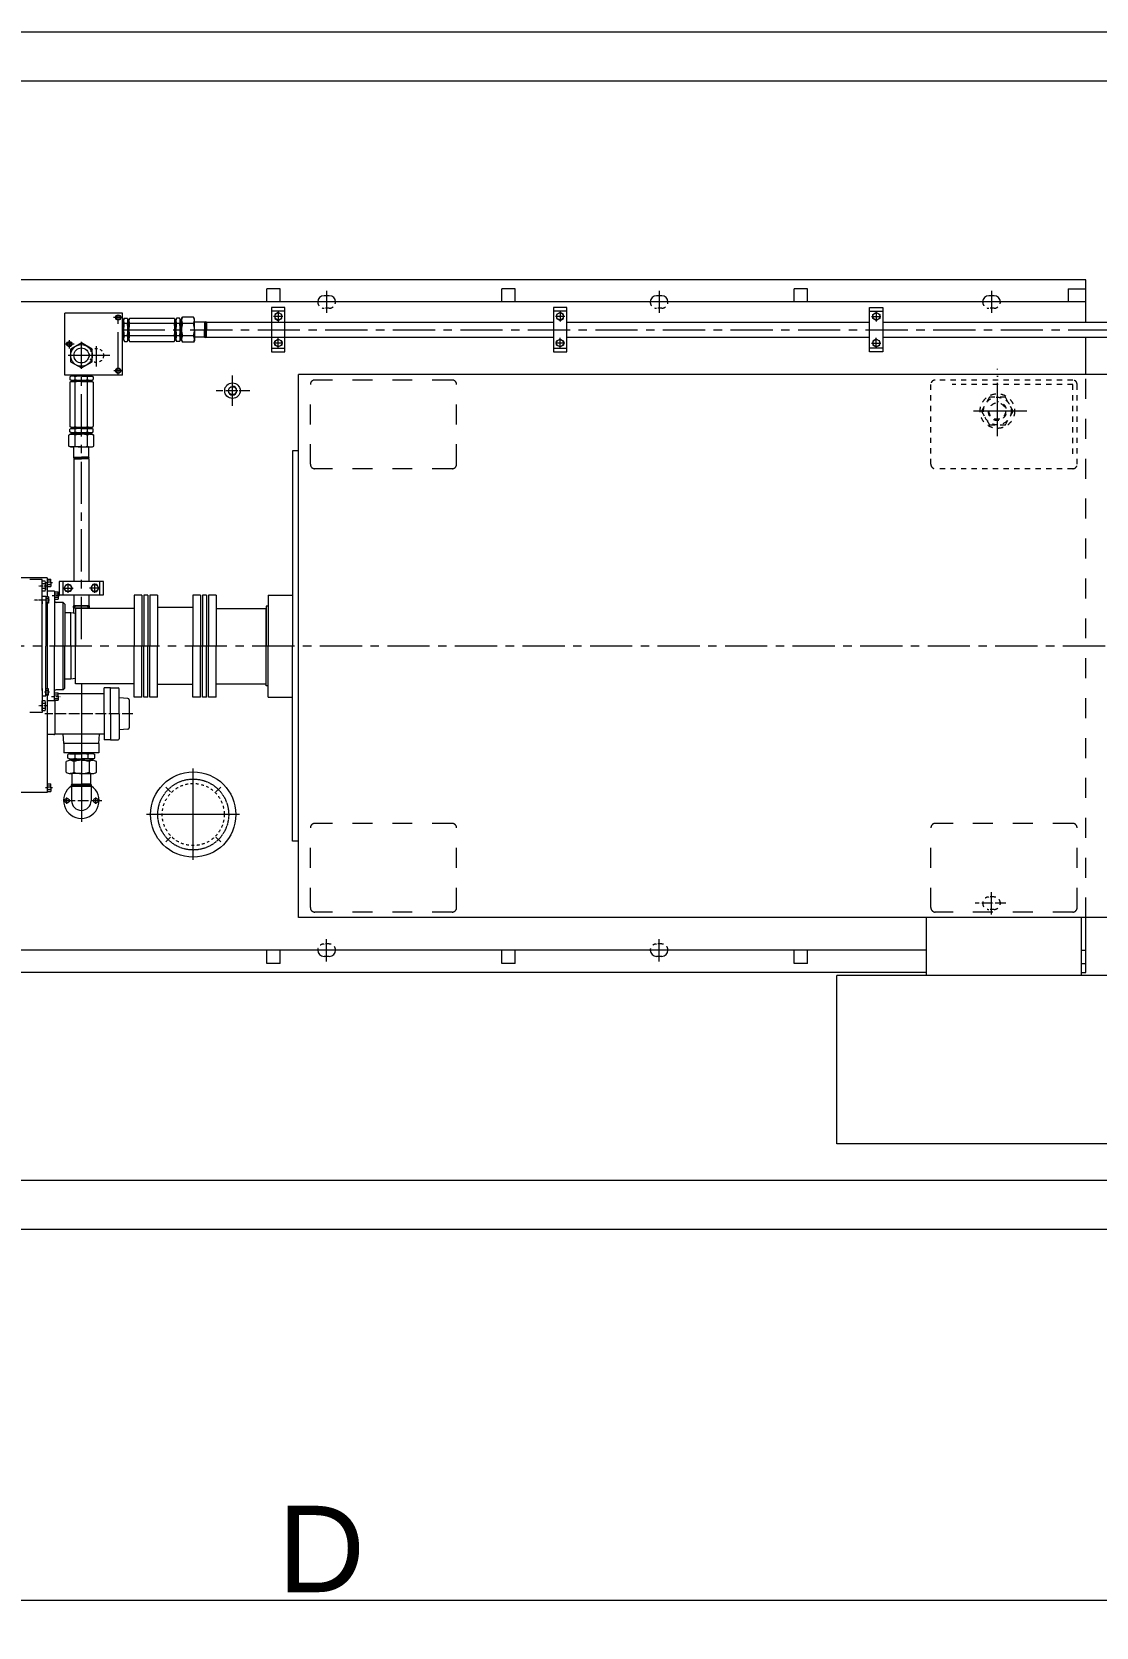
# Model space of a CAD drawing. Header units: inches. Extents: x 36 to 31738, y 79 to 24233.
# Drawn here: x 16312 to 18713, y 7094 to 10691 of the extents above; entities that cross this region are included whole.
import ezdxf

# ---------------------------------------------------------------- set-up
doc = ezdxf.new("R2010")
doc.units = ezdxf.units.IN
doc.header["$MEASUREMENT"] = 0
for name, pattern in [('ACAD_ISO04W100', [30, 24, -3, 0, -3]), ('CENTER', [50.8, 31.75, -6.35, 6.35, -6.35]), ('CHAIN', [0.7087, 0.4724, -0.0591, 0.1181, -0.0591]), ('EB_DASH', [6, 3, -3])]:
    doc.linetypes.add(name, pattern=pattern)
doc.layers.get('Defpoints').update_dxf_attribs({"lineweight": 5})
doc.layers.add('CAXA1', color=5, linetype='CENTER', lineweight=5)
doc.styles.add('Roman', font='arial.ttf')
doc.styles.get("Standard").update_dxf_attribs({"font": 'arial.ttf'})
doc.dimstyles.new('ISO-25', dxfattribs={"dimscale": 30, "dimtxt": 1.5, "dimasz": 1.5, "dimexe": 2, "dimexo": 2, "dimtad": 1, "dimtih": 1, "dimtoh": 1, "dimdec": 1, "dimlfac": 0.03937, "dimdsep": 46, "dimtxsty": 'Standard', "dimcen": 2.5, "dimclrd": 7, "dimclre": 7, "dimclrt": 7, "dimadec": 0, "dimazin": 0, "dimtfac": 1, "dimtdec": 1, "dimtmove": 0, "dimatfit": 3, "dimfxl": 1, "dimlwd": 5, "dimlwe": 5, "dimarcsym": 0})

# ---------------------------------------------------------------- blocks, each defined once
blk = doc.blocks.new('*D145')
at = {"color": 7, "linetype": 'Continuous', "lineweight": 5, "transparency": 16777216}
for p, q in [((14125, 7931.4), (14125, 7093.6)), ((19825, 7931.4), (19825, 7093.6)), ((19780, 7153.6), (14170, 7153.6))]:
    blk.add_line(p, q, dxfattribs=at)
at = {"color": 7, "transparency": 16777216}
for points in [[(14170, 7161.1), (14170, 7146.1), (14125, 7153.6)], [(19780, 7161.1), (19780, 7146.1), (19825, 7153.6)]]:
    blk.add_solid(points, dxfattribs=at)
at = {"layer": 'Defpoints', "color": 0, "transparency": 16777216}
for p in [(14125, 7991.4), (19825, 7991.4), (14125, 7153.6)]:
    blk.add_point(p, dxfattribs=at)
at = {"color": 7, "lineweight": 5, "transparency": 16777216, "insert": (16965.4, 7269.8), "char_height": 195, "attachment_point": 5, "style": 'Roman'}
blk.add_mtext('D', dxfattribs=at)

msp = doc.modelspace()

# ---------------------------------------------------------------- linework, layer by layer
at = {"color": 7, "lineweight": 5}
for p, q in [((14124.99, 10691.44), (19824.99, 10691.44)), ((14124.99, 10581.44), (19824.99, 10581.44)), ((18690.6, 10132.26), (15432.59, 10132.26)), ((16872.4, 10112.26), (16842.4, 10112.26)), ((16842.4, 10082.26), (16842.4, 10112.26)), ((16872.4, 10082.26), (16872.4, 10112.26)), ((17402.4, 10112.26), (17372.4, 10112.26)), ((17372.4, 10082.26), (17372.4, 10112.26)), ((17402.4, 10082.26), (17402.4, 10112.26)), ((18062.4, 10112.26), (18032.4, 10112.26)), ((18032.4, 10082.26), (18032.4, 10112.26)), ((18062.4, 10082.26), (18062.4, 10112.26)), ((18650.6, 10112.26), (18690.6, 10112.26)), ((18650.6, 10112.26), (18650.6, 10082.26)), ((18690.6, 10036.76), (18690.6, 10132.26)), ((18690.6, 10082.26), (15495.08, 10082.26)), ((16983.4, 10096.26), (16971.4, 10096.26)), ((17733.4, 10096.26), (17721.4, 10096.26)), ((18483.4, 10096.26), (18471.4, 10096.26)), ((16517.01, 10057.26), (16387.01, 10057.26)), ((16387.01, 9917.26), (16387.01, 10057.26)), ((16517.01, 9917.26), (16517.01, 10057.26)), ((16517.01, 10040.75), (16519.01, 10040.75)), ((16519.01, 10042.76), (16520.91, 10046.06)), ((16519.01, 10019.75), (16519.01, 10042.76)), ((16520.91, 10046.06), (16527.1, 10046.06)), ((16529.01, 10042.76), (16527.1, 10046.06)), ((16528.98, 10040.75), (16531.01, 10040.75)), ((16529.01, 10019.75), (16529.01, 10042.76)), ((16529.01, 10039.26), (16529.01, 10042.76)), ((16529.01, 10042.76), (16529.01, 10019.76)), ((16529.01, 10019.75), (16529.01, 10042.76)), ((16531.01, 10042.76), (16532.91, 10046.06)), ((16531.01, 10019.76), (16531.01, 10042.76)), ((16531.01, 10042.76), (16531.01, 10036.26)), ((16531.01, 10019.75), (16531.01, 10042.76)), ((16532.91, 10046.06), (16633.13, 10046.06)), ((16635.03, 10042.76), (16633.13, 10046.06)), ((16635.03, 10019.75), (16635.03, 10042.76)), ((16635.03, 10042.76), (16635.03, 10019.76)), ((16635.03, 10039.26), (16635.03, 10042.76)), ((16635.03, 10040.75), (16637.06, 10040.75)), ((16635.03, 10019.75), (16635.03, 10040.75)), ((16637.03, 10042.76), (16638.94, 10046.06)), ((16637.03, 10042.76), (16637.03, 10036.26)), ((16637.03, 10019.76), (16637.03, 10042.76)), ((16645.13, 10046.06), (16638.94, 10046.06)), ((16647.03, 10042.76), (16645.13, 10046.06)), ((16647.03, 10019.75), (16647.03, 10042.76)), ((16647.03, 10039.26), (16647.03, 10042.76)), ((16647.03, 10042.76), (16647.03, 10019.76)), ((16650.03, 10039.26), (16647.03, 10039.26)), ((16650.03, 10044.26), (16652.22, 10048.06)), ((16650.03, 10039.26), (16650.03, 10044.26)), ((16650.03, 10044.26), (16650.03, 10019.76)), ((16676.84, 10048.06), (16652.22, 10048.06)), ((16679.03, 10044.26), (16676.84, 10048.06)), ((16679.03, 10019.76), (16679.03, 10044.26)), ((16883.16, 10069.76), (16853.16, 10069.76)), ((16853.16, 10069.76), (16853.16, 9969.76)), ((16883.16, 10061.76), (16853.16, 10061.76)), ((16883.16, 9969.76), (16883.16, 10069.76)), ((17518.98, 10069.76), (17488.98, 10069.76)), ((17488.98, 10069.76), (17488.98, 9969.76)), ((17518.98, 10061.76), (17488.98, 10061.76)), ((17518.98, 9969.76), (17518.98, 10069.76)), ((18202.4, 9969.76), (18202.4, 10069.76)), ((18202.4, 10069.76), (18232.4, 10069.76)), ((18202.4, 10061.76), (18232.4, 10061.76)), ((18232.4, 10069.76), (18232.4, 9969.76)), ((16519.01, 10019.77), (16519.01, 9996.76)), ((16527.1, 10033.91), (16520.91, 10033.91)), ((16527.1, 10005.61), (16520.91, 10005.61)), ((16529.01, 10019.77), (16529.01, 9996.76)), ((16529.01, 10019.77), (16529.01, 9996.76)), ((16529.01, 9996.76), (16529.01, 10019.76)), ((16531.01, 10019.77), (16531.01, 9996.76)), ((16531.01, 10019.76), (16531.01, 9996.76)), ((16531.01, 9996.76), (16531.01, 10003.26)), ((16633.13, 10033.91), (16532.91, 10033.91)), ((16633.13, 10005.61), (16532.91, 10005.61)), ((16635.03, 10019.77), (16635.03, 9996.76)), ((16635.03, 10019.77), (16635.03, 9998.77)), ((16635.03, 9996.76), (16635.03, 10019.76)), ((16637.03, 10019.76), (16637.03, 9996.76)), ((16637.03, 9996.76), (16637.03, 10003.26)), ((16645.13, 10033.91), (16638.94, 10033.91)), ((16645.13, 10005.61), (16638.94, 10005.61)), ((16647.03, 10019.77), (16647.03, 9996.76)), ((16647.03, 9996.76), (16647.03, 10019.76)), ((16650.03, 9995.25), (16650.03, 10019.76)), ((16676.84, 10033.91), (16652.22, 10033.91)), ((16676.84, 10005.61), (16652.22, 10005.61)), ((16702.01, 10036.76), (16679.03, 10036.76)), ((16679.03, 10019.76), (16679.03, 9995.25)), ((16679.03, 9995.25), (16679.03, 10002.76)), ((16702.01, 10002.76), (16679.03, 10002.76)), ((16704.03, 10033.26), (16702.01, 10036.76)), ((16702.01, 10036.76), (16702.01, 10019.76)), ((16702.01, 10002.76), (16702.01, 10019.76)), ((16704.03, 10006.26), (16702.01, 10002.76)), ((16704.03, 10033.26), (16706.05, 10036.76)), ((16704.03, 10019.77), (16704.03, 10033.26)), ((16704.03, 10019.75), (16704.03, 10006.26)), ((16704.03, 10006.26), (16706.05, 10002.76)), ((16706.05, 10036.76), (16853.16, 10036.76)), ((16706.05, 10036.76), (16706.05, 10019.76)), ((16706.05, 10002.76), (16706.05, 10019.76)), ((16706.05, 10002.76), (16853.16, 10002.76)), ((16805.56, 10036.76), (17488.98, 10036.76)), ((16805.56, 10002.76), (17488.98, 10002.76)), ((17518.98, 10036.76), (18202.4, 10036.76)), ((17518.98, 10002.76), (18202.4, 10002.76)), ((18232.4, 10036.76), (18758.58, 10036.76)), ((18232.4, 10002.76), (18758.58, 10002.76)), ((18690.6, 9918.76), (18690.6, 10002.76)), ((16517.01, 9998.77), (16519.01, 9998.77)), ((16519.01, 9996.76), (16520.91, 9993.46)), ((16520.91, 9993.46), (16527.1, 9993.46)), ((16529.01, 9996.76), (16527.1, 9993.46)), ((16528.98, 9998.77), (16531.01, 9998.77)), ((16529.01, 10000.26), (16529.01, 9996.76)), ((16531.01, 9996.76), (16532.91, 9993.46)), ((16532.91, 9993.46), (16633.13, 9993.46)), ((16635.03, 9996.76), (16633.13, 9993.46)), ((16635.03, 10000.26), (16635.03, 9996.76)), ((16635.03, 9998.77), (16637.06, 9998.77)), ((16637.03, 9996.76), (16638.94, 9993.46)), ((16645.13, 9993.46), (16638.94, 9993.46)), ((16647.03, 9996.76), (16645.13, 9993.46)), ((16650.03, 10000.26), (16647.03, 10000.26)), ((16647.03, 10000.26), (16647.03, 9996.76)), ((16650.03, 10000.26), (16650.03, 9995.25)), ((16650.03, 9995.25), (16652.22, 9991.46)), ((16676.84, 9991.46), (16652.22, 9991.46)), ((16679.03, 9995.25), (16676.84, 9991.46)), ((16853.16, 9977.76), (16883.16, 9977.76)), ((16853.16, 9969.76), (16883.16, 9969.76)), ((17488.98, 9977.76), (17518.98, 9977.76)), ((17488.98, 9969.76), (17518.98, 9969.76)), ((18232.4, 9977.76), (18202.4, 9977.76)), ((18232.4, 9969.76), (18202.4, 9969.76)), ((16517.01, 9917.26), (16387.01, 9917.26)), ((16401, 9915.26), (16397.7, 9913.35)), ((16397.7, 9913.35), (16397.7, 9907.16)), ((16401, 9905.26), (16397.7, 9907.16)), ((16401, 9903.26), (16397.7, 9901.35)), ((16397.7, 9901.35), (16397.7, 9801.14)), ((16424.01, 9915.26), (16401, 9915.26)), ((16424.01, 9905.26), (16401, 9905.26)), ((16404.5, 9905.26), (16401, 9905.26)), ((16401, 9905.26), (16424, 9905.26)), ((16424.01, 9905.26), (16401, 9905.26)), ((16424, 9903.26), (16401, 9903.26)), ((16401, 9903.26), (16407.5, 9903.26)), ((16424.01, 9903.26), (16401, 9903.26)), ((16403.01, 9917.26), (16403.01, 9915.26)), ((16403.01, 9905.29), (16403.01, 9903.26)), ((16409.85, 9907.16), (16409.85, 9913.35)), ((16409.85, 9801.14), (16409.85, 9901.35)), ((16423.99, 9915.26), (16447, 9915.26)), ((16423.99, 9905.26), (16447, 9905.26)), ((16423.99, 9905.26), (16447, 9905.26)), ((16423.99, 9903.26), (16447, 9903.26)), ((16447, 9905.26), (16424, 9905.26)), ((16424, 9903.26), (16447, 9903.26)), ((16438.15, 9907.16), (16438.15, 9913.35)), ((16438.15, 9801.14), (16438.15, 9901.35)), ((16447, 9903.26), (16440.5, 9903.26)), ((16443.5, 9905.26), (16447, 9905.26)), ((16444.99, 9917.26), (16444.99, 9915.26)), ((16444.99, 9905.29), (16444.99, 9903.26)), ((16447, 9915.26), (16450.3, 9913.35)), ((16447, 9905.26), (16450.3, 9907.16)), ((16447, 9903.26), (16450.3, 9901.35)), ((16450.3, 9913.35), (16450.3, 9907.16)), ((16450.3, 9901.35), (16450.3, 9801.14)), ((16764.9, 9848.08), (16764.9, 9916.28)), ((16913.76, 8693.76), (16913.76, 9918.76)), ((19075.61, 9918.76), (16913.76, 9918.76)), ((16401, 9799.23), (16397.7, 9801.14)), ((16401, 9797.23), (16397.7, 9795.33)), ((16397.7, 9789.14), (16397.7, 9795.33)), ((16401, 9787.23), (16397.7, 9789.14)), ((16424.01, 9799.23), (16401, 9799.23)), ((16401, 9799.23), (16424, 9799.23)), ((16404.5, 9799.23), (16401, 9799.23)), ((16401, 9797.23), (16407.5, 9797.23)), ((16424, 9797.23), (16401, 9797.23)), ((16424.01, 9787.23), (16401, 9787.23)), ((16404.5, 9787.23), (16401, 9787.23)), ((16401, 9787.23), (16424, 9787.23)), ((16403.01, 9799.23), (16403.01, 9797.2)), ((16424.01, 9799.23), (16403.01, 9799.23)), ((16404.5, 9784.23), (16404.5, 9787.23)), ((16409.85, 9789.14), (16409.85, 9795.33)), ((16423.99, 9799.23), (16447, 9799.23)), ((16423.99, 9799.23), (16444.99, 9799.23)), ((16423.99, 9787.23), (16447, 9787.23)), ((16447, 9799.23), (16424, 9799.23)), ((16424, 9797.23), (16447, 9797.23)), ((16447, 9787.23), (16424, 9787.23)), ((16438.15, 9789.14), (16438.15, 9795.33)), ((16447, 9797.23), (16440.5, 9797.23)), ((16443.5, 9799.23), (16447, 9799.23)), ((16443.5, 9784.23), (16443.5, 9787.23)), ((16443.5, 9787.23), (16447, 9787.23)), ((16444.99, 9799.23), (16444.99, 9797.2)), ((16447, 9799.23), (16450.3, 9801.14)), ((16447, 9797.23), (16450.3, 9795.33)), ((16447, 9787.23), (16450.3, 9789.14)), ((16450.3, 9789.14), (16450.3, 9795.33)), ((16399.49, 9784.23), (16395.7, 9782.04)), ((16395.7, 9757.42), (16395.7, 9782.04)), ((16399.49, 9755.23), (16395.7, 9757.42)), ((16404.5, 9784.23), (16399.49, 9784.23)), ((16399.49, 9784.23), (16424, 9784.23)), ((16399.49, 9755.23), (16407, 9755.23)), ((16424, 9755.23), (16399.49, 9755.23)), ((16407, 9732.25), (16407, 9755.23)), ((16409.85, 9757.42), (16409.85, 9782.04)), ((16448.5, 9784.23), (16424, 9784.23)), ((16424, 9755.23), (16448.5, 9755.23)), ((16438.15, 9757.42), (16438.15, 9782.04)), ((16441, 9732.25), (16441, 9755.23)), ((16443.5, 9784.23), (16448.5, 9784.23)), ((16448.5, 9784.23), (16452.3, 9782.04)), ((16448.5, 9755.23), (16452.3, 9757.42)), ((16452.3, 9757.42), (16452.3, 9782.04)), ((16410.5, 9730.23), (16407, 9732.25)), ((16407, 9732.25), (16424, 9732.25)), ((16410.5, 9730.23), (16407, 9728.21)), ((16407, 9728.21), (16407, 9451.98)), ((16407, 9728.21), (16424, 9728.21)), ((16423.99, 9730.23), (16410.5, 9730.23)), ((16441, 9732.25), (16424, 9732.25)), ((16441, 9728.21), (16424, 9728.21)), ((16424.01, 9730.23), (16437.5, 9730.23)), ((16437.5, 9730.23), (16441, 9732.25)), ((16437.5, 9730.23), (16441, 9728.21)), ((16441, 9728.21), (16441, 9451.98)), ((16913.76, 9746.26), (16900.61, 9746.26)), ((16900.61, 9746.26), (16900.61, 9306.26)), ((16347, 9459.86), (16277.21, 9459.86)), ((16335.58, 9456.26), (16307.99, 9456.26)), ((16335.58, 9209.89), (16335.58, 9456.26)), ((16342.39, 9452.34), (16335.58, 9452.34)), ((16335.58, 9209.89), (16335.58, 9451.46)), ((16342.39, 9446.8), (16335.58, 9446.8)), ((16342.39, 9435.72), (16335.58, 9435.72)), ((16342.39, 9430.17), (16335.58, 9430.17)), ((16343.26, 9449.57), (16343.26, 9432.95)), ((16347, 9459.86), (16347, 9417.26)), ((16347, 9457.46), (16355.4, 9457.46)), ((16347, 9453.15), (16355.4, 9453.15)), ((16347, 9444.97), (16355.4, 9444.97)), ((16347, 9440.66), (16355.4, 9440.66)), ((16363.21, 9429.86), (16347, 9429.86)), ((16363.21, 9429.86), (16347, 9429.86)), ((16355.4, 9449.06), (16355.4, 9457.46)), ((16355.4, 9449.06), (16355.4, 9440.66)), ((16363.21, 9429.86), (16363.21, 9306.26)), ((16363.21, 9428.66), (16371.61, 9428.66)), ((16371.61, 9420.26), (16371.61, 9428.66)), ((16374, 9451.98), (16374, 9421.98)), ((16474, 9451.98), (16374, 9451.98)), ((16382, 9451.98), (16382, 9421.98)), ((16466, 9421.98), (16466, 9451.98)), ((16474, 9421.98), (16474, 9451.98)), ((16335.58, 9419.68), (16335.58, 9425.66)), ((16335.58, 9418.46), (16343.98, 9418.46)), ((16335.58, 9401.66), (16335.58, 9406.48)), ((16335.58, 9406.48), (16335.58, 9401.66)), ((16343.98, 9418.46), (16343.98, 9306.26)), ((16349.98, 9417.26), (16343.98, 9417.26)), ((16343.98, 9414.07), (16349.98, 9414.07)), ((16343.98, 9406.06), (16349.98, 9406.06)), ((16349.98, 9402.86), (16343.98, 9402.86)), ((16347, 9402.86), (16347, 9306.26)), ((16349.98, 9417.26), (16349.98, 9402.86)), ((16363.21, 9424.34), (16371.61, 9424.34)), ((16363.21, 9416.17), (16371.61, 9416.17)), ((16363.21, 9411.86), (16371.61, 9411.86)), ((16383.01, 9404.66), (16366.81, 9404.66)), ((16371.61, 9420.26), (16371.61, 9411.86)), ((16374, 9421.98), (16474, 9421.98)), ((16383.01, 9404.66), (16386.61, 9401.06)), ((16383.01, 9207.86), (16383.01, 9404.66)), ((16386.61, 9401.06), (16386.61, 9306.26)), ((16410.5, 9395.98), (16406, 9392.83)), ((16406, 9392.83), (16406, 9380.27)), ((16406, 9392.83), (16442, 9392.83)), ((16407, 9421.98), (16407, 9398)), ((16407, 9398), (16441, 9398)), ((16410.5, 9395.98), (16407, 9398)), ((16437.5, 9395.98), (16410.5, 9395.98)), ((16410.61, 9391.26), (16410.61, 9306.26)), ((16543.11, 9391.26), (16410.61, 9391.26)), ((16441, 9398), (16437.5, 9395.98)), ((16437.5, 9395.98), (16442, 9392.83)), ((16441, 9421.98), (16441, 9398)), ((16442, 9392.83), (16442, 9391.26)), ((16543.11, 9421.26), (16543.11, 9306.26)), ((16560.61, 9421.26), (16543.11, 9421.26)), ((16560.61, 9421.26), (16560.61, 9306.26)), ((16564.61, 9421.26), (16564.61, 9306.26)), ((16574.11, 9421.26), (16564.61, 9421.26)), ((16574.11, 9421.26), (16574.11, 9306.26)), ((16595.61, 9421.26), (16578.11, 9421.26)), ((16578.11, 9421.26), (16578.11, 9306.26)), ((16595.61, 9421.26), (16595.61, 9306.26)), ((16675.61, 9393.31), (16595.61, 9393.31)), ((16675.61, 9421.26), (16675.61, 9306.26)), ((16693.11, 9421.26), (16675.61, 9421.26)), ((16693.11, 9421.26), (16693.11, 9306.26)), ((16697.11, 9421.26), (16697.11, 9306.26)), ((16706.61, 9421.26), (16697.11, 9421.26)), ((16706.61, 9421.26), (16706.61, 9306.26)), ((16710.61, 9421.26), (16710.61, 9306.26)), ((16728.11, 9421.26), (16710.61, 9421.26)), ((16728.11, 9421.26), (16728.11, 9306.26)), ((16728.11, 9391.26), (16840.61, 9391.26)), ((16840.61, 9396.26), (16840.61, 9306.26)), ((16845.61, 9396.26), (16840.61, 9396.26)), ((16840.61, 9221.26), (16840.61, 9391.26)), ((16845.61, 9421.26), (16845.61, 9306.26)), ((16845.61, 9421.26), (16900.61, 9421.26)), ((16400.4, 9381.26), (16386.61, 9381.26)), ((16410.61, 9379.46), (16400.4, 9381.26)), ((16400.4, 9306.26), (16400.4, 9381.26)), ((16410.61, 9233.06), (16410.61, 9379.46)), ((16343.98, 9194.06), (16343.98, 9306.26)), ((16347, 9306.26), (16347, 9209.66)), ((16363.21, 9182.66), (16363.21, 9306.26)), ((16386.61, 9211.46), (16386.61, 9306.26)), ((16400.4, 9306.26), (16400.4, 9231.26)), ((16410.61, 9221.26), (16410.61, 9306.26)), ((16543.11, 9191.26), (16543.11, 9306.26)), ((16560.61, 9191.26), (16560.61, 9306.26)), ((16564.61, 9191.26), (16564.61, 9306.26)), ((16574.11, 9191.26), (16574.11, 9306.26)), ((16578.11, 9191.26), (16578.11, 9306.26)), ((16595.61, 9191.26), (16595.61, 9306.26)), ((16675.61, 9191.26), (16675.61, 9306.26)), ((16693.11, 9191.26), (16693.11, 9306.26)), ((16697.11, 9191.26), (16697.11, 9306.26)), ((16706.61, 9191.26), (16706.61, 9306.26)), ((16710.61, 9191.26), (16710.61, 9306.26)), ((16728.11, 9191.26), (16728.11, 9306.26)), ((16840.61, 9216.26), (16840.61, 9306.26)), ((16845.61, 9191.26), (16845.61, 9306.26)), ((16900.61, 8866.26), (16900.61, 9306.26)), ((16335.58, 9210.86), (16335.58, 9206.04)), ((16335.58, 9206.04), (16335.58, 9210.86)), ((16383.01, 9207.86), (16386.61, 9211.46)), ((16400.4, 9231.26), (16386.61, 9231.26)), ((16410.61, 9233.06), (16400.4, 9231.26)), ((16543.11, 9221.26), (16410.61, 9221.26)), ((16475.07, 9153.52), (16475.07, 9212.14)), ((16489.51, 9212.14), (16475.07, 9212.14)), ((16489.51, 9212.14), (16507.07, 9212.14)), ((16489.51, 9153.52), (16489.51, 9212.14)), ((16675.61, 9219.21), (16595.61, 9219.21)), ((16728.11, 9221.26), (16840.61, 9221.26)), ((16845.61, 9216.26), (16840.61, 9216.26)), ((16335.58, 9206.04), (16335.58, 9159.26)), ((16335.58, 9206.04), (16335.58, 9156.26)), ((16335.58, 9194.06), (16343.98, 9194.06)), ((16335.58, 9192.84), (16335.58, 9186.86)), ((16335.58, 9160.17), (16335.58, 9182.34)), ((16342.39, 9182.34), (16335.58, 9182.34)), ((16335.58, 9165.26), (16335.58, 9177.26)), ((16342.39, 9176.8), (16335.58, 9176.8)), ((16343.26, 9162.95), (16343.26, 9179.57)), ((16349.98, 9209.66), (16343.98, 9209.66)), ((16343.98, 9206.46), (16349.98, 9206.46)), ((16343.98, 9198.45), (16349.98, 9198.45)), ((16349.98, 9195.26), (16343.98, 9195.26)), ((16347, 9195.26), (16347, 8975.98)), ((16363.21, 9182.66), (16347, 9182.66)), ((16349.98, 9195.26), (16349.98, 9209.66)), ((16363.21, 9200.66), (16371.61, 9200.66)), ((16363.21, 9196.35), (16371.61, 9196.35)), ((16363.21, 9188.17), (16371.61, 9188.17)), ((16363.21, 9183.86), (16371.61, 9183.86)), ((16364, 9183.86), (16364, 9136.52)), ((16364, 9183.86), (16364, 9108.51)), ((16383.01, 9207.86), (16366.81, 9207.86)), ((16371.61, 9192.26), (16371.61, 9200.66)), ((16371.61, 9199.01), (16475.07, 9199.01)), ((16371.61, 9192.26), (16371.61, 9183.86)), ((16509.07, 9153.52), (16509.07, 9210.14)), ((16528.7, 9188.33), (16509.07, 9189.65)), ((16531.5, 9185.33), (16531.5, 9121.71)), ((16560.61, 9191.26), (16543.11, 9191.26)), ((16574.11, 9191.26), (16564.61, 9191.26)), ((16595.61, 9191.26), (16578.11, 9191.26)), ((16693.11, 9191.26), (16675.61, 9191.26)), ((16706.61, 9191.26), (16697.11, 9191.26)), ((16728.11, 9191.26), (16710.61, 9191.26)), ((16845.61, 9191.26), (16900.61, 9191.26)), ((16335.58, 9156.26), (16307.99, 9156.26)), ((16342.39, 9165.72), (16335.58, 9165.72)), ((16342.39, 9160.17), (16335.58, 9160.17)), ((16475.07, 9153.52), (16475.07, 9094.91)), ((16489.51, 9153.52), (16489.51, 9094.91)), ((16509.07, 9153.52), (16509.07, 9096.91)), ((16362, 9106.51), (16347, 9106.51)), ((16364, 9108.51), (16475.07, 9108.51)), ((16384.45, 9086.52), (16382.88, 9108.51)), ((16463.55, 9086.52), (16465.05, 9107.55)), ((16528.7, 9118.72), (16509.07, 9117.39)), ((16384.45, 9086.52), (16384.45, 9065.52)), ((16424, 9086.52), (16384.45, 9086.52)), ((16463.55, 9086.52), (16424, 9086.52)), ((16463.55, 9086.52), (16463.55, 9065.52)), ((16489.51, 9094.91), (16475.07, 9094.91)), ((16489.51, 9094.91), (16507.07, 9094.91)), ((16424, 9065.52), (16384.45, 9065.52)), ((16390, 9021.52), (16390, 9045.52)), ((16397.01, 9063.52), (16393.71, 9061.62)), ((16393.71, 9053.43), (16393.71, 9061.62)), ((16397.01, 9051.52), (16393.71, 9053.43)), ((16397.01, 9063.52), (16424, 9063.52)), ((16397.01, 9051.52), (16424, 9051.52)), ((16397.5, 9065.52), (16397.5, 9063.52)), ((16424, 9048.52), (16398.37, 9048.52)), ((16399.1, 9048.52), (16399.1, 9051.52)), ((16406.75, 9045.52), (16406.75, 9021.52)), ((16409.34, 9061.53), (16409.34, 9053.52)), ((16463.55, 9065.52), (16424, 9065.52)), ((16450.99, 9063.52), (16424, 9063.52)), ((16450.99, 9051.52), (16424, 9051.52)), ((16424, 9048.52), (16449.63, 9048.52)), ((16438.66, 9061.53), (16438.66, 9053.52)), ((16441.25, 9045.52), (16441.25, 9021.52)), ((16448.9, 9048.52), (16448.9, 9051.52)), ((16450.5, 9065.52), (16450.5, 9063.52)), ((16450.99, 9063.52), (16454.29, 9061.62)), ((16450.99, 9051.52), (16454.29, 9053.43)), ((16454.29, 9053.43), (16454.29, 9061.62)), ((16458, 9021.52), (16458, 9045.52)), ((16347, 8995.18), (16355.4, 8995.18)), ((16355.4, 8986.78), (16355.4, 8995.18)), ((16424, 9018.52), (16398.37, 9018.52)), ((16403, 8996.62), (16403, 9018.52)), ((16403, 8995.03), (16403, 9018.52)), ((16403.01, 8995.03), (16424.01, 8995.03)), ((16403.01, 8995.03), (16406.51, 8992.53)), ((16424, 9018.52), (16449.63, 9018.52)), ((16445, 8995.03), (16424, 8995.03)), ((16445.01, 8995.03), (16441.51, 8992.53)), ((16445, 8996.62), (16445, 9018.52)), ((16445, 8995.03), (16445, 9018.52)), ((16347, 8975.98), (16265.39, 8975.98)), ((16347, 8990.87), (16355.4, 8990.87)), ((16347, 8982.7), (16355.4, 8982.7)), ((16347, 8978.38), (16355.4, 8978.38)), ((16355.4, 8986.78), (16355.4, 8978.38)), ((16402, 8989.38), (16402, 8957.53)), ((16446.01, 8989.38), (16402, 8989.37)), ((16402.01, 8989.37), (16406.51, 8992.53)), ((16406.51, 8992.53), (16424.01, 8992.53)), ((16441.51, 8992.53), (16424.01, 8992.53)), ((16446.02, 8989.38), (16441.51, 8992.53)), ((16446, 8989.38), (16446, 8957.53)), ((16913.76, 8866.26), (16900.61, 8866.26)), ((19075.61, 8693.76), (16913.76, 8693.76)), ((18330.61, 8563.19), (18330.61, 8693.76)), ((18680.61, 8563.19), (18680.61, 8693.76)), ((18690.6, 8570.26), (18690.6, 8693.76)), ((18330.61, 8620.26), (15548.99, 8620.26)), ((16842.4, 8590.26), (16842.4, 8620.26)), ((16872.4, 8590.26), (16872.4, 8620.26)), ((16983.4, 8606.26), (16971.4, 8606.26)), ((17372.4, 8590.26), (17372.4, 8620.26)), ((17402.4, 8590.26), (17402.4, 8620.26)), ((17733.4, 8606.26), (17721.4, 8606.26)), ((18032.4, 8590.26), (18032.4, 8620.26)), ((18062.4, 8590.26), (18062.4, 8620.26)), ((18680.6, 8620.26), (18690.6, 8620.26)), ((18330.61, 8570.26), (15548.02, 8570.26)), ((16872.4, 8590.26), (16842.4, 8590.26)), ((17402.4, 8590.26), (17372.4, 8590.26)), ((18062.4, 8590.26), (18032.4, 8590.26)), ((18128.11, 8183.76), (18128.11, 8563.19)), ((18833.11, 8563.19), (18128.11, 8563.19)), ((18680.6, 8590.26), (18690.6, 8590.26)), ((18680.61, 8570.26), (18690.6, 8570.26)), ((18833.11, 8183.76), (18128.11, 8183.76)), ((14124.99, 8101.44), (19824.99, 8101.44)), ((14124.99, 7991.44), (19824.99, 7991.44))]:
    msp.add_line(p, q, dxfattribs=at)
at = {"color": 7, "linetype": 'ACAD_ISO04W100', "lineweight": 5, "ltscale": 2.5}
for p, q in [((16977.4, 10107.78), (16977.4, 10057.47)), ((17727.4, 10107.78), (17727.4, 10057.47)), ((18477.4, 10107.78), (18477.4, 10057.47)), ((16878.58, 10049.76), (16857.72, 10049.76)), ((16868.16, 10060.56), (16868.16, 10038.29)), ((17514.4, 10049.76), (17493.54, 10049.76)), ((17503.98, 10060.56), (17503.98, 10038.29)), ((18206.99, 10049.76), (18227.85, 10049.76)), ((18217.4, 10060.56), (18217.4, 10038.29)), ((16878.58, 9989.76), (16857.72, 9989.76)), ((16868.16, 9978.96), (16868.16, 10001.23)), ((17514.4, 9989.76), (17493.54, 9989.76)), ((17503.98, 9978.96), (17503.98, 10001.23)), ((18206.99, 9989.76), (18227.85, 9989.76)), ((18217.4, 9978.96), (18217.4, 10001.23)), ((16383.2, 9436.98), (16405.47, 9436.98)), ((16394.33, 9426.55), (16394.33, 9447.41)), ((16464.8, 9436.98), (16442.53, 9436.98)), ((16454, 9426.56), (16454, 9447.42)), ((18477.4, 8700.73), (18477.4, 8751.05)), ((16977.4, 8594.73), (16977.4, 8645.05)), ((17727.4, 8594.73), (17727.4, 8645.05))]:
    msp.add_line(p, q, dxfattribs=at)
at = {"color": 7, "linetype": 'ACAD_ISO04W100', "lineweight": 5}
for p, q in [((16516.58, 10047.26), (16496.57, 10047.26)), ((16407.77, 9987.26), (16387.37, 9987.26)), ((16397.01, 9977.61), (16397.01, 9996.48)), ((16516.6, 9927.26), (16497.35, 9927.26)), ((16803.69, 9882.26), (16727.94, 9882.26)), ((16540.27, 9153.52), (16341.38, 9153.52)), ((16391.51, 8950.58), (16391.51, 8964.71)), ((16456.51, 8950.58), (16456.51, 8964.71)), ((16614.52, 8988.15), (16625.26, 8977.4)), ((16738.29, 8988.15), (16727.55, 8977.4)), ((16470.12, 8957.53), (16379.52, 8957.53)), ((16614.52, 8864.37), (16625.26, 8875.12)), ((16738.29, 8864.37), (16727.55, 8875.12)), ((18509.45, 8726.26), (18440.58, 8726.26))]:
    msp.add_line(p, q, dxfattribs=at)
at = {"color": 7, "linetype": 'EB_DASH', "lineweight": 5, "ltscale": 3}
for p, q in [((16983.4, 10068.26), (16971.4, 10068.26)), ((17733.4, 10068.26), (17721.4, 10068.26)), ((18483.4, 10068.26), (18471.4, 10068.26)), ((18483.4, 8740.26), (18471.4, 8740.26)), ((18483.4, 8712.26), (18471.4, 8712.26)), ((16983.4, 8634.26), (16971.4, 8634.26)), ((17733.4, 8634.26), (17721.4, 8634.26))]:
    msp.add_line(p, q, dxfattribs=at)
at = {"color": 7, "linetype": 'ACAD_ISO04W100', "lineweight": 5, "ltscale": 5}
for p, q in [((18490.61, 9779.6), (18490.61, 9931.26)), ((18556.99, 9836.26), (18426.13, 9836.26))]:
    msp.add_line(p, q, dxfattribs=at)
at = {"color": 7, "linetype": 'EB_DASH', "lineweight": 5, "ltscale": 15}
for p, q in [((16940.61, 9716.26), (16940.61, 9896.26)), ((17260.61, 9906.26), (16950.61, 9906.26)), ((17270.61, 9716.26), (17270.61, 9896.26)), ((18690.6, 8693.76), (18690.6, 9918.76)), ((17260.61, 9706.26), (16950.61, 9706.26)), ((16940.61, 8716.26), (16940.61, 8896.26)), ((17260.61, 8906.26), (16950.61, 8906.26)), ((17270.61, 8716.26), (17270.61, 8896.26)), ((18340.61, 8716.26), (18340.61, 8896.26)), ((18660.61, 8906.26), (18350.61, 8906.26)), ((18670.61, 8716.26), (18670.61, 8896.26)), ((17260.61, 8706.26), (16950.61, 8706.26)), ((18660.61, 8706.26), (18350.61, 8706.26))]:
    msp.add_line(p, q, dxfattribs=at)
at = {"color": 7, "linetype": 'EB_DASH', "lineweight": 5, "ltscale": 4}
for p, q in [((18340.61, 9716.26), (18340.61, 9896.26)), ((18660.61, 9906.26), (18350.61, 9906.26)), ((18660.61, 9896.26), (18388.92, 9896.26)), ((18660.61, 9740.04), (18660.61, 9896.26)), ((18670.61, 9716.26), (18670.61, 9896.26)), ((18660.61, 9706.26), (18350.61, 9706.26))]:
    msp.add_line(p, q, dxfattribs=at)
at = {"color": 7, "linetype": 'ACAD_ISO04W100', "lineweight": 5, "ltscale": 0.3}
for p, q in [((16346.86, 9441.26), (16328.14, 9441.26)), ((16358.98, 9449.06), (16342, 9449.06)), ((16352.39, 9410.06), (16316.69, 9410.06)), ((16358.04, 9420.26), (16376.14, 9420.26)), ((16352.39, 9202.46), (16340.99, 9202.46)), ((16356.92, 9192.26), (16376.14, 9192.26)), ((16346.86, 9171.26), (16328.14, 9171.26)), ((16358.98, 8986.78), (16342, 8986.78))]:
    msp.add_line(p, q, dxfattribs=at)
at = {"color": 7, "linetype": 'CHAIN', "lineweight": 5, "ltscale": 10}
for p, q in [((16424, 9221.26), (16424, 8909.76)), ((16676.4, 8823.92), (16676.4, 9030.09)), ((16780.87, 8926.26), (16570.81, 8926.26))]:
    msp.add_line(p, q, dxfattribs=at)
at = {"color": 7, "lineweight": 5}
for points in [[(16512.43, 10047.26), (16509.72, 10051.96), (16504.29, 10051.96), (16501.58, 10047.26), (16504.29, 10042.56), (16509.72, 10042.56)], [(16868.16, 10058.76), (16860.37, 10054.26), (16860.37, 10045.26), (16868.16, 10040.76), (16875.96, 10045.26), (16875.96, 10054.26)], [(17503.98, 10058.76), (17496.19, 10054.26), (17496.19, 10045.26), (17503.98, 10040.76), (17511.78, 10045.26), (17511.78, 10054.26)], [(18217.4, 10058.76), (18225.2, 10054.26), (18225.2, 10045.26), (18217.4, 10040.76), (18209.61, 10045.26), (18209.61, 10054.26)], [(16402.43, 9987.26), (16399.72, 9991.96), (16394.29, 9991.96), (16391.58, 9987.26), (16394.29, 9982.56), (16399.72, 9982.56)], [(16424, 9933.46), (16448.5, 9947.61), (16448.5, 9975.91), (16424, 9990.06), (16399.49, 9975.91), (16399.49, 9947.61)], [(16868.16, 9980.76), (16860.37, 9985.26), (16860.37, 9994.26), (16868.16, 9998.76), (16875.96, 9994.26), (16875.96, 9985.26)], [(17503.98, 9980.76), (17496.19, 9985.26), (17496.19, 9994.26), (17503.98, 9998.76), (17511.78, 9994.26), (17511.78, 9985.26)], [(18217.4, 9980.76), (18225.2, 9985.26), (18225.2, 9994.26), (18217.4, 9998.76), (18209.61, 9994.26), (18209.61, 9985.26)], [(16512.43, 9927.26), (16509.72, 9931.96), (16504.29, 9931.96), (16501.58, 9927.26), (16504.29, 9922.56), (16509.72, 9922.56)], [(16385, 9436.98), (16389.5, 9444.77), (16398.5, 9444.77), (16403, 9436.98), (16398.5, 9429.18), (16389.5, 9429.18)], [(16463, 9436.98), (16458.5, 9444.77), (16449.5, 9444.77), (16445, 9436.98), (16449.5, 9429.18), (16458.5, 9429.18)], [(16391.51, 8963.53), (16396.7, 8960.53), (16396.7, 8954.53), (16391.51, 8951.53), (16386.31, 8954.53), (16386.31, 8960.53)], [(16456.51, 8963.53), (16451.31, 8960.53), (16451.31, 8954.53), (16456.51, 8951.53), (16461.7, 8954.53), (16461.7, 8960.53)]]:
    msp.add_lwpolyline(points, close=True, dxfattribs=at)
at = {"color": 7, "linetype": 'EB_DASH', "lineweight": 5, "ltscale": 4}
msp.add_lwpolyline([(18526.61, 9836.26), (18508.61, 9867.44), (18472.61, 9867.44), (18454.61, 9836.26), (18472.61, 9805.08), (18508.61, 9805.08)], close=True, dxfattribs=at)
at = {"color": 7, "lineweight": 5}
for centre, radius in [((16507.01, 10047.26), 6), ((16868.16, 10049.76), 7.79), ((17503.98, 10049.76), 7.79), ((18217.4, 10049.76), 7.79), ((16397.01, 9987.26), 6), ((16424, 9961.76), 24.51), ((16424, 9961.76), 17), ((16868.16, 9989.76), 7.79), ((17503.98, 9989.76), 7.79), ((18217.4, 9989.76), 7.79), ((16507.01, 9927.26), 6), ((16764.9, 9882.26), 17.5), ((16764.9, 9882.26), 9), ((16394, 9436.98), 7.79), ((16454, 9436.98), 7.79), ((16676.4, 8926.26), 96.12), ((16391.51, 8957.53), 5.2), ((16456.51, 8957.53), 5.2)]:
    msp.add_circle(centre, radius, dxfattribs=at)
at = {"color": 7, "linetype": 'EB_DASH', "lineweight": 5, "ltscale": 2}
for centre, radius in [((16458.01, 9961.76), 16), ((16676.4, 8926.26), 70)]:
    msp.add_circle(centre, radius, dxfattribs=at)
at = {"color": 7, "linetype": 'EB_DASH', "lineweight": 5, "ltscale": 4}
for radius in [39, 31.18, 18.7]:
    msp.add_circle((18490.61, 9836.26), radius, dxfattribs=at)
at = {"color": 7, "linetype": 'CHAIN', "lineweight": 5, "ltscale": 10}
msp.add_circle((16676.4, 8926.26), 80, dxfattribs=at)
at = {"color": 7, "lineweight": 5}
for centre, radius, start, end in [((16971.4, 10082.26), 14, 90, 180), ((16983.4, 10082.26), 14, 0, 90), ((17721.4, 10082.26), 14, 90, 180), ((17733.4, 10082.26), 14, 0, 90), ((18471.4, 10082.26), 14, 90, 180), ((18483.4, 10082.26), 14, 0, 90), ((16529.64, 10039.98), 10.64, 145.17482, 214.82518), ((16518.37, 10039.98), 10.64, 325.17482, 34.82518), ((16541.64, 10039.98), 10.64, 145.17482, 214.82518), ((16624.4, 10039.98), 10.64, 325.17482, 34.82518), ((16647.67, 10039.98), 10.64, 145.17482, 214.82518), ((16636.4, 10039.98), 10.64, 325.17482, 34.82518), ((16662.56, 10040.98), 12.53, 145.61575, 214.38425), ((16666.51, 10040.98), 12.53, 325.61575, 34.38425), ((16572.5, 10019.76), 53.5, 164.66283, 180), ((16572.5, 10019.76), 53.5, 180, 195.33717), ((16529.64, 9999.54), 10.64, 145.17482, 214.82518), ((16475.51, 10019.76), 53.5, 0, 15.33717), ((16475.51, 10019.76), 53.5, 344.66283, 0), ((16518.37, 9999.54), 10.64, 325.17482, 34.82518), ((16584.5, 10019.76), 53.5, 164.66283, 180), ((16584.5, 10019.76), 53.5, 180, 195.33717), ((16541.64, 9999.54), 10.64, 145.17482, 214.82518), ((16581.54, 10019.76), 53.5, 0, 15.33717), ((16581.54, 10019.76), 53.5, 344.66283, 0), ((16624.4, 9999.54), 10.64, 325.17482, 34.82518), ((16690.53, 10019.76), 53.5, 164.66283, 180), ((16690.53, 10019.76), 53.5, 180, 195.33717), ((16647.67, 9999.54), 10.64, 145.17482, 214.82518), ((16593.54, 10019.76), 53.5, 0, 15.33717), ((16593.54, 10019.76), 53.5, 344.66283, 0), ((16636.4, 9999.54), 10.64, 325.17482, 34.82518), ((16696.86, 10019.76), 46.83, 162.41205, 180), ((16696.86, 10019.76), 46.83, 180, 197.58795), ((16662.56, 9998.54), 12.53, 145.61575, 214.38425), ((16632.2, 10019.76), 46.83, 0, 17.58795), ((16632.2, 10019.76), 46.83, 342.41205, 0), ((16666.51, 9998.54), 12.53, 325.61575, 34.38425), ((16704.03, 10033.26), 4.04, 60, 120), ((16704.03, 10006.26), 4.04, 240, 300), ((16403.78, 9904.62), 10.64, 55.17482, 124.82518), ((16403.78, 9915.9), 10.64, 235.17482, 304.82518), ((16403.78, 9892.62), 10.64, 55.17482, 124.82518), ((16424, 9861.76), 53.5, 90, 105.33717), ((16424, 9958.76), 53.5, 254.66283, 270), ((16424, 9849.76), 53.5, 90, 105.33717), ((16424, 9861.76), 53.5, 74.66283, 90), ((16424, 9958.76), 53.5, 270, 285.33717), ((16424, 9849.76), 53.5, 74.66283, 90), ((16444.22, 9904.62), 10.64, 55.17482, 124.82518), ((16444.22, 9915.9), 10.64, 235.17482, 304.82518), ((16444.22, 9892.62), 10.64, 55.17482, 124.82518), ((16764.9, 9882.26), 10, 180, 90), ((16403.78, 9809.87), 10.64, 235.17482, 304.82518), ((16403.78, 9786.59), 10.64, 55.17482, 124.82518), ((16403.78, 9797.87), 10.64, 235.17482, 304.82518), ((16424, 9852.73), 53.5, 254.66283, 270), ((16424, 9743.73), 53.5, 90, 105.33717), ((16424, 9840.73), 53.5, 254.66283, 270), ((16424, 9852.73), 53.5, 270, 285.33717), ((16424, 9743.73), 53.5, 74.66283, 90), ((16424, 9840.73), 53.5, 270, 285.33717), ((16444.22, 9809.87), 10.64, 235.17482, 304.82518), ((16444.22, 9786.59), 10.64, 55.17482, 124.82518), ((16444.22, 9797.87), 10.64, 235.17482, 304.82518), ((16402.78, 9771.7), 12.53, 55.61575, 124.38425), ((16402.78, 9767.76), 12.53, 235.61575, 304.38425), ((16424, 9737.4), 46.83, 90, 107.58795), ((16424, 9802.06), 46.83, 252.41205, 270), ((16424, 9737.4), 46.83, 72.41205, 90), ((16424, 9802.06), 46.83, 270, 287.58795), ((16445.22, 9771.7), 12.53, 55.61575, 124.38425), ((16445.22, 9767.76), 12.53, 235.61575, 304.38425), ((16410.5, 9730.23), 4.04, 150, 210), ((16437.5, 9730.23), 4.04, 330, 30), ((16338.44, 9449.57), 4.83, 324.96996, 35.03004), ((16325.26, 9441.26), 18, 342.06607, 17.93393), ((16338.44, 9432.95), 4.83, 324.96996, 35.03004), ((16366.81, 9408.26), 3.6, 180, 270), ((16409.12, 9394.91), 3.75, 124.46696, 213.64556), ((16438.88, 9394.91), 3.75, 326.35444, 55.53304), ((16507.07, 9210.14), 2, 0, 90), ((16338.44, 9179.57), 4.83, 324.96996, 35.03004), ((16325.26, 9171.26), 18, 342.06607, 17.93393), ((16366.81, 9204.26), 3.6, 90, 180), ((16399.61, 9202.01), 3, 269.99983, 277.64658), ((16528.5, 9185.33), 3, 0, 86.13391), ((16338.44, 9162.95), 4.83, 324.96996, 35.03004), ((16362, 9108.51), 2, 270, 0), ((16528.5, 9121.71), 3, 273.86609, 0), ((16507.07, 9096.91), 2, 270, 0), ((16412.03, 8997.26), 53.05, 104.91691, 114.52925), ((16401.29, 9046.22), 17.29, 62.26612, 111.99703), ((16401.29, 9068.82), 17.29, 248.00297, 297.73388), ((16394.84, 9026.76), 22.22, 57.59831, 78.32237), ((16424, 8997.43), 51.09, 90, 109.73161), ((16424.69, 9003.78), 59.75, 91.15817, 104.88393), ((16424.69, 9111.26), 59.75, 255.11607, 268.84183), ((16424, 8997.43), 51.09, 70.26839, 90), ((16423.31, 9003.78), 59.75, 75.11607, 88.84183), ((16423.31, 9111.26), 59.75, 271.15817, 284.88393), ((16446.71, 9046.22), 17.29, 68.00297, 117.73388), ((16446.71, 9068.82), 17.29, 242.26612, 291.99703), ((16453.16, 9026.76), 22.22, 101.67763, 122.40169), ((16435.97, 8997.26), 53.05, 65.47075, 75.08309), ((16412.03, 9069.79), 53.05, 245.47075, 255.08309), ((16394.84, 9040.29), 22.22, 281.67763, 302.40169), ((16404.9, 8991.78), 3.76, 120.17459, 219.71092), ((16424, 9069.62), 51.09, 250.26839, 270), ((16424, 9069.62), 51.09, 270, 289.73161), ((16453.16, 9040.29), 22.22, 237.59831, 258.32237), ((16443.11, 8991.78), 3.76, 320.28908, 59.82541), ((16435.97, 9069.79), 53.05, 284.91691, 294.52925), ((16424.01, 8957.53), 40, 124.47776, 55.52224), ((16424.01, 8957.53), 22.01, 180, 0), ((16971.4, 8620.26), 14, 180, 270), ((16983.4, 8620.26), 14, 270, 0), ((17721.4, 8620.26), 14, 180, 270), ((17733.4, 8620.26), 14, 270, 0)]:
    msp.add_arc(centre, radius, start, end, dxfattribs=at)
at = {"color": 7, "linetype": 'EB_DASH', "lineweight": 5, "ltscale": 3}
for centre, start, end in [((16971.4, 10082.26), 180, 270), ((16983.4, 10082.26), 270, 0), ((17721.4, 10082.26), 180, 270), ((17733.4, 10082.26), 270, 0), ((18471.4, 10082.26), 180, 270), ((18483.4, 10082.26), 270, 0), ((18471.4, 8726.26), 90, 180), ((18471.4, 8726.26), 180, 270), ((18483.4, 8726.26), 0, 90), ((18483.4, 8726.26), 270, 0), ((16971.4, 8620.26), 90, 180), ((16983.4, 8620.26), 0, 90), ((17721.4, 8620.26), 90, 180), ((17733.4, 8620.26), 0, 90)]:
    msp.add_arc(centre, 14, start, end, dxfattribs=at)
at = {"color": 7, "linetype": 'EB_DASH', "lineweight": 5, "ltscale": 15}
for centre, start, end in [((16950.61, 9896.26), 90, 180), ((17260.61, 9896.26), 0, 90), ((16950.61, 9716.26), 180, 270), ((17260.61, 9716.26), 270, 0), ((16950.61, 8896.26), 90, 180), ((17260.61, 8896.26), 0, 90), ((18350.61, 8896.26), 90, 180), ((18660.61, 8896.26), 0, 90), ((16950.61, 8716.26), 180, 270), ((17260.61, 8716.26), 270, 0), ((18350.61, 8716.26), 180, 270), ((18660.61, 8716.26), 270, 0)]:
    msp.add_arc(centre, 10, start, end, dxfattribs=at)
at = {"color": 7, "linetype": 'EB_DASH', "lineweight": 5, "ltscale": 4}
for centre, radius, start, end in [((18350.61, 9896.26), 10, 90, 180), ((18660.61, 9896.26), 10, 0, 90), ((18490.61, 9836.26), 21, 180, 90), ((18350.61, 9716.26), 10, 180, 270), ((18660.61, 9716.26), 10, 270, 0)]:
    msp.add_arc(centre, radius, start, end, dxfattribs=at)
at = {"layer": 'CAXA1', "linetype": 'CENTER', "lineweight": 5, "ltscale": 3}
for p, q in [((16507.01, 9918.65), (16507.01, 10056.4)), ((16517.01, 10019.76), (18909.87, 10019.76)), ((16424, 9322.04), (16424, 9992.07)), ((16458.01, 9937.15), (16458.01, 9982.71)), ((16487.91, 9961.76), (16394.31, 9961.76)), ((19190.81, 9306.26), (12135.05, 9306.26))]:
    msp.add_line(p, q, dxfattribs=at)

# ---------------------------------------------------------------- dimensions: what is measured, and where the dimension line sits
at = {"color": 7, "lineweight": 5}
dim = msp.add_linear_dim(base=(14124.99, 7153.56), p1=(19824.99, 7991.44), p2=(14124.99, 7991.44), angle=180, text='D', dimstyle='ISO-25', override={"dimtxt": 6.5, "dimpost": '\\X', "dimtxsty": 'Roman', "dimtmove": 1}, dxfattribs=at)
dim.commit()
dim.dimension.update_dxf_attribs({"geometry": '*D145', "text_midpoint": (16965.35, 7153.56), "dimtype": 160})

doc.saveas('drawing.dxf')
